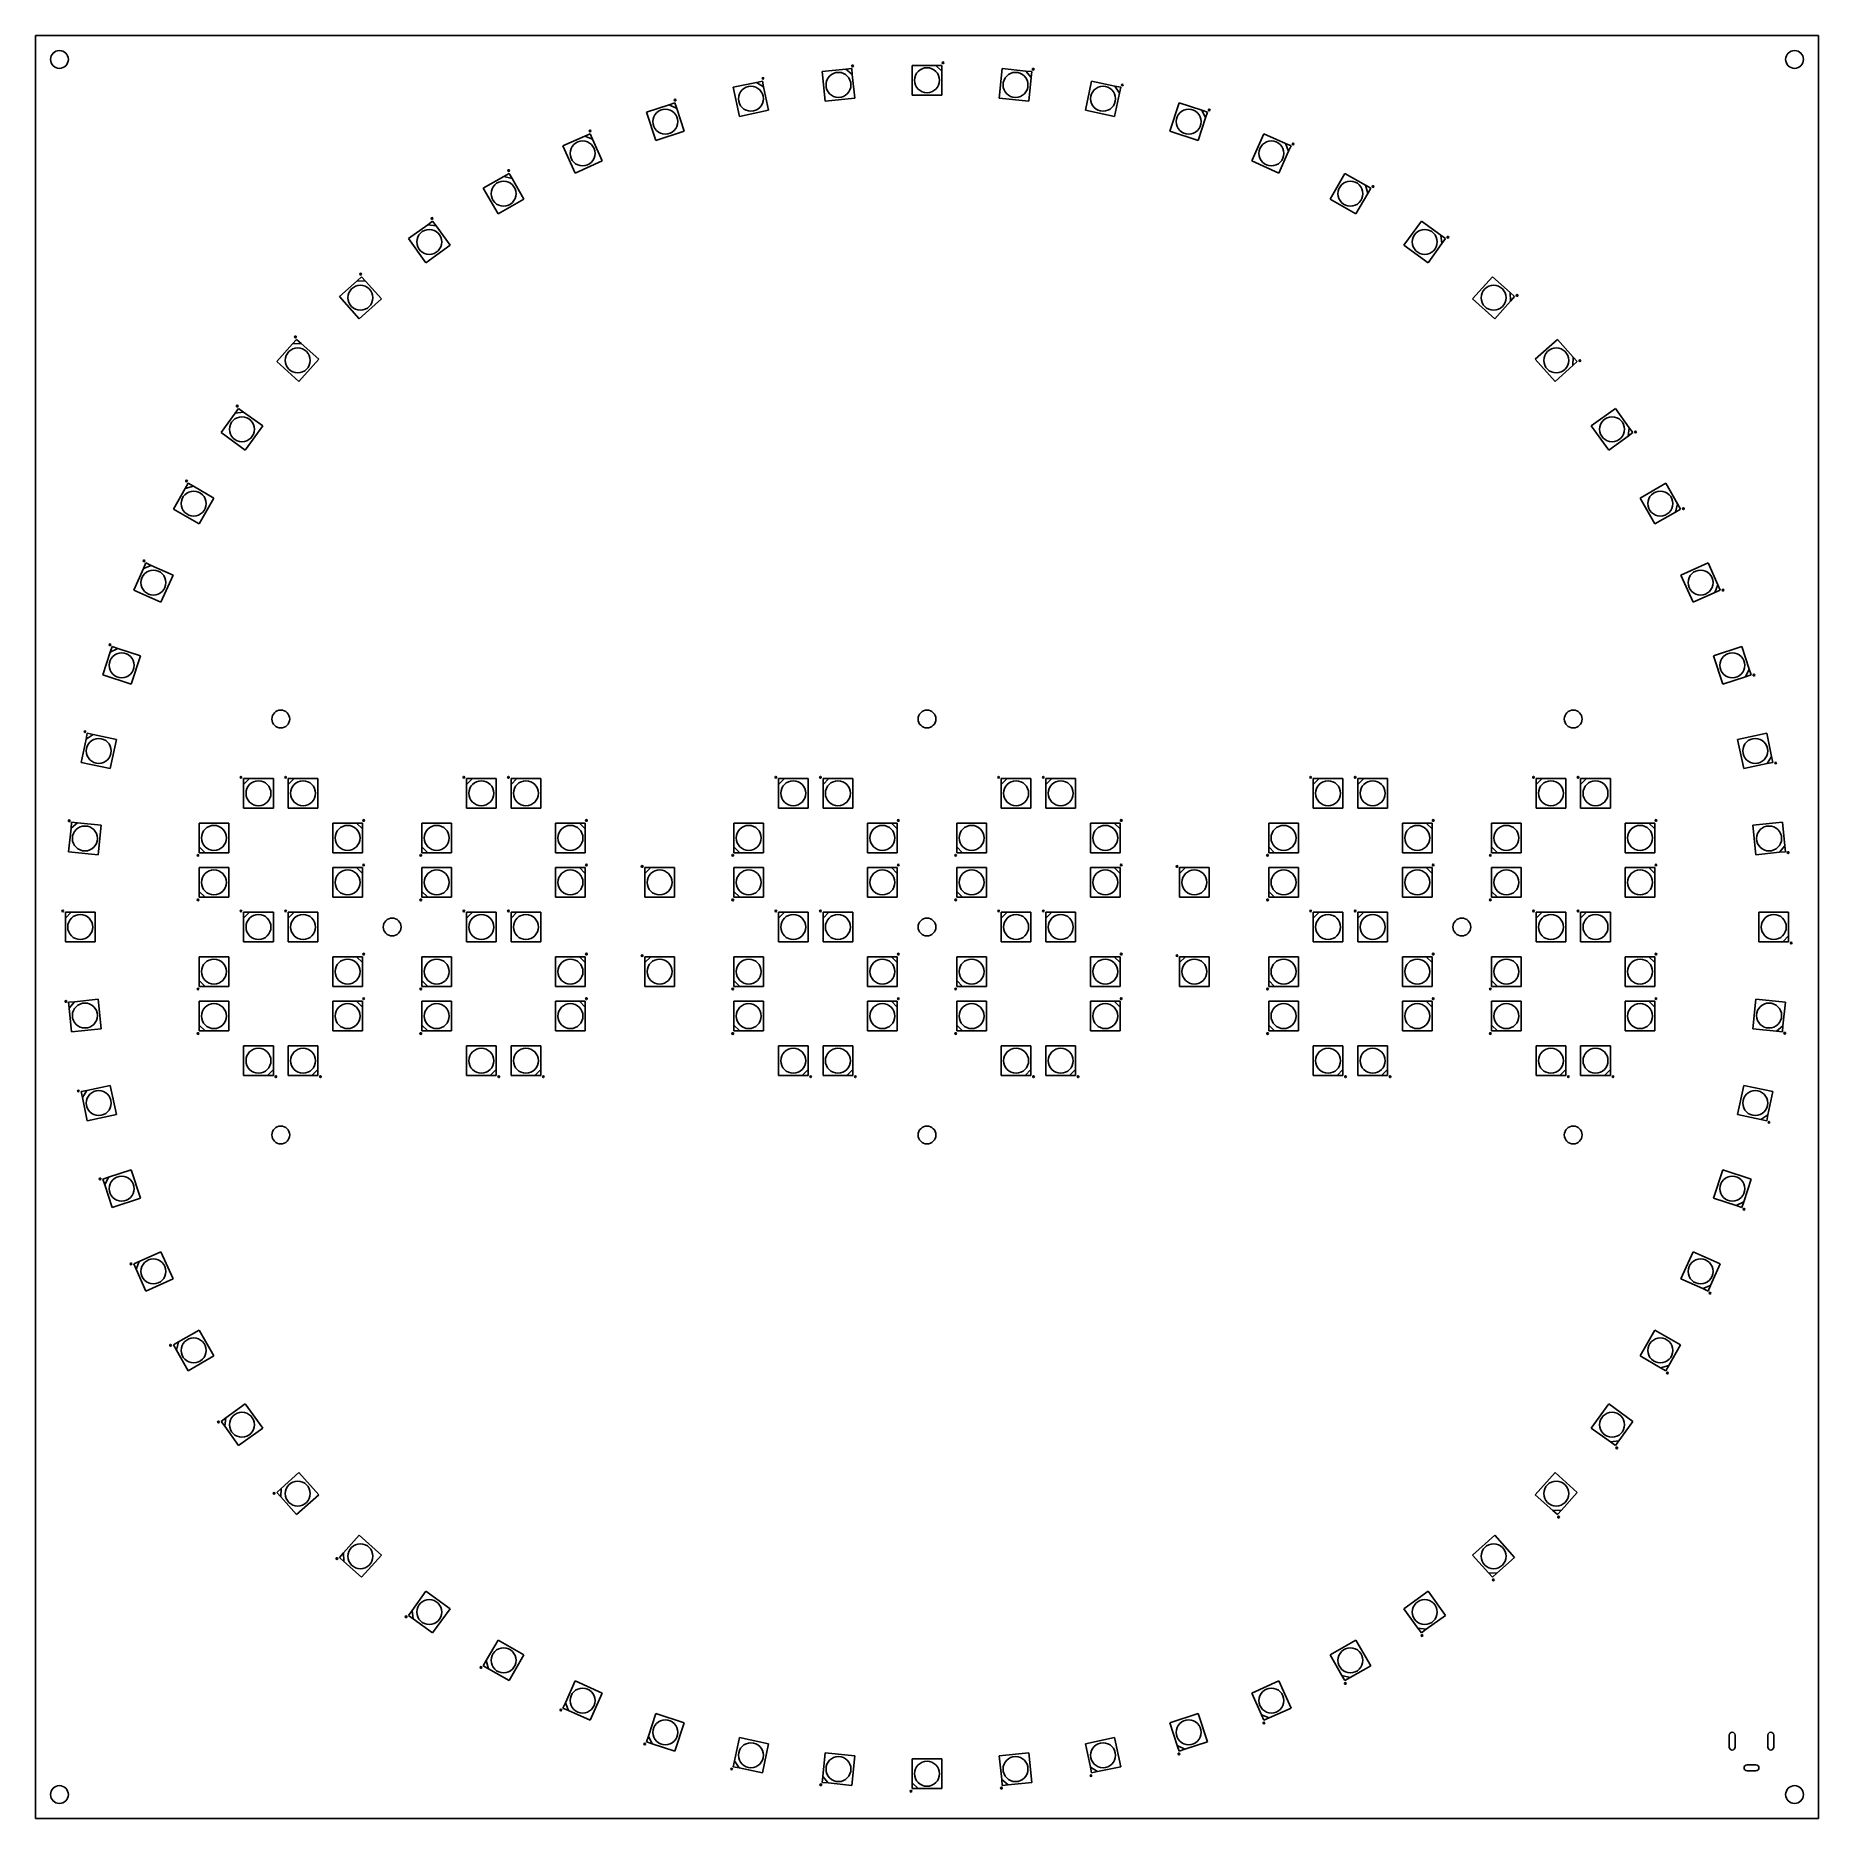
# Model space of a CAD drawing. Extents: x 0 to 300, y 0 to 300.
import ezdxf

# ---------------------------------------------------------------- set-up
doc = ezdxf.new("R2010")
doc.units = 0
doc.layers.add('20', color=7, linetype='CONTINUOUS')
doc.layers.add('21', color=253, linetype='CONTINUOUS')

msp = doc.modelspace()

# ---------------------------------------------------------------- linework, layer by layer
at = {"layer": '20'}
for p, q in [((300, 300), (0, 300)), ((0, 300), (0, 0)), ((300, 0), (300, 300)), ((285, 14), (285, 12)), ((286, 14), (286, 12)), ((291.5, 14), (291.5, 12)), ((292.5, 14), (292.5, 12)), ((288, 9), (289.5, 9)), ((288, 8), (289.5, 8)), ((0, 0), (300, 0))]:
    msp.add_line(p, q, dxfattribs=at)
for centre in [(4, 296), (296, 296), (41.25, 185), (150, 185), (258.75, 185), (60, 150), (150, 150), (240, 150), (41.25, 115), (150, 115), (258.75, 115), (4, 4), (296, 4)]:
    msp.add_circle(centre, 1.5, dxfattribs=at)
for centre, start, end in [((285.5, 14), 0, 180), ((285.5, 12), 180, 0), ((292, 14), 0, 180), ((292, 12), 180, 0), ((288, 8.5), 90, 270), ((289.5, 8.5), 270, 90)]:
    msp.add_arc(centre, 0.5, start, end, dxfattribs=at)
at = {"layer": '21'}
for p, q in [((132.3571, 293.9443), (136.3352, 294.3625)), ((136.3352, 294.3625), (137.3297, 294.467)), ((137.4342, 293.4725), (136.3352, 294.3625)), ((137.3297, 294.467), (137.4342, 293.4725)), ((147.5, 290), (147.5, 295)), ((147.5, 295), (151.5, 295)), ((151.5, 295), (152.5, 295)), ((152.5, 294), (151.5, 295)), ((152.5, 295), (152.5, 294)), ((152.5, 294), (152.5, 290)), ((162.1477, 289.4944), (162.6703, 294.467)), ((162.6703, 294.467), (166.6484, 294.0489)), ((166.6484, 294.0489), (167.6429, 293.9443)), ((167.5384, 292.9498), (166.6484, 294.0489)), ((117.4074, 291.3116), (121.32, 292.1433)), ((118.447, 286.4209), (117.4074, 291.3116)), ((121.32, 292.1433), (122.2982, 292.3512)), ((122.5061, 291.373), (121.32, 292.1433)), ((122.2982, 292.3512), (122.5061, 291.373)), ((122.5061, 291.373), (123.3377, 287.4604)), ((132.8797, 288.9717), (132.3571, 293.9443)), ((137.4342, 293.4725), (137.8523, 289.4944)), ((167.5384, 292.9498), (167.1203, 288.9717)), ((167.6429, 293.9443), (167.5384, 292.9498)), ((176.6623, 287.4604), (177.7018, 292.3512)), ((177.7018, 292.3512), (181.6144, 291.5195)), ((181.6144, 291.5195), (182.5926, 291.3116)), ((182.3847, 290.3335), (181.6144, 291.5195)), ((182.5926, 291.3116), (182.3847, 290.3335)), ((102.8149, 287.1307), (106.6191, 288.3667)), ((106.6191, 288.3667), (107.5702, 288.6757)), ((107.8792, 287.7247), (106.6191, 288.3667)), ((107.5702, 288.6757), (107.8792, 287.7247)), ((137.8523, 289.4944), (132.8797, 288.9717)), ((152.5, 290), (147.5, 290)), ((167.1203, 288.9717), (162.1477, 289.4944)), ((182.3847, 290.3335), (181.553, 286.4209)), ((190.8847, 283.9205), (192.4298, 288.6757)), ((192.4298, 288.6757), (196.234, 287.4397)), ((104.36, 282.3754), (102.8149, 287.1307)), ((107.8792, 287.7247), (109.1153, 283.9205)), ((123.3377, 287.4604), (118.447, 286.4209)), ((181.553, 286.4209), (176.6623, 287.4604)), ((196.8761, 286.1796), (195.64, 282.3754)), ((196.234, 287.4397), (197.1851, 287.1307)), ((196.8761, 286.1796), (196.234, 287.4397)), ((197.1851, 287.1307), (196.8761, 286.1796)), ((88.7393, 281.4472), (92.3935, 283.0742)), ((92.3935, 283.0742), (93.3071, 283.4809)), ((93.7138, 282.5674), (92.3935, 283.0742)), ((93.3071, 283.4809), (93.7138, 282.5674)), ((93.7138, 282.5674), (95.3407, 278.9132)), ((109.1153, 283.9205), (104.36, 282.3754)), ((195.64, 282.3754), (190.8847, 283.9205)), ((204.6593, 278.9132), (206.6929, 283.4809)), ((206.6929, 283.4809), (210.3471, 281.854)), ((90.773, 276.8795), (88.7393, 281.4472)), ((210.8539, 280.5337), (209.227, 276.8795)), ((210.3471, 281.854), (211.2607, 281.4472)), ((210.8539, 280.5337), (210.3471, 281.854)), ((211.2607, 281.4472), (210.8539, 280.5337)), ((75.3349, 274.3237), (78.799, 276.3237)), ((78.799, 276.3237), (79.6651, 276.8237)), ((80.1651, 275.9577), (78.799, 276.3237)), ((79.6651, 276.8237), (80.1651, 275.9577)), ((95.3407, 278.9132), (90.773, 276.8795)), ((209.227, 276.8795), (204.6593, 278.9132)), ((217.8349, 272.4936), (220.3349, 276.8237)), ((220.3349, 276.8237), (223.799, 274.8237)), ((77.8349, 269.9936), (75.3349, 274.3237)), ((80.1651, 275.9577), (82.1651, 272.4936)), ((224.1651, 273.4577), (222.1651, 269.9936)), ((223.799, 274.8237), (224.6651, 274.3237)), ((224.1651, 273.4577), (223.799, 274.8237)), ((224.6651, 274.3237), (224.1651, 273.4577)), ((82.1651, 272.4936), (77.8349, 269.9936)), ((222.1651, 269.9936), (217.8349, 272.4936)), ((62.7486, 265.838), (65.9847, 268.1891)), ((65.9847, 268.1891), (66.7937, 268.7769)), ((67.3815, 267.9679), (65.9847, 268.1891)), ((66.7937, 268.7769), (67.3815, 267.9679)), ((67.3815, 267.9679), (69.7326, 264.7318)), ((230.2674, 264.7318), (233.2063, 268.7769)), ((233.2063, 268.7769), (236.4424, 266.4258)), ((65.6875, 261.7929), (62.7486, 265.838)), ((69.7326, 264.7318), (65.6875, 261.7929)), ((234.3125, 261.7929), (230.2674, 264.7318)), ((236.6636, 265.029), (234.3125, 261.7929)), ((236.4424, 266.4258), (237.2514, 265.838)), ((236.6636, 265.029), (236.4424, 266.4258)), ((237.2514, 265.838), (236.6636, 265.029)), ((51.1182, 256.0832), (54.0908, 258.7597)), ((54.0908, 258.7597), (54.8339, 259.4288)), ((55.5031, 258.6857), (54.0908, 258.7597)), ((54.8339, 259.4288), (55.5031, 258.6857)), ((55.5031, 258.6857), (58.1796, 255.7131)), ((241.8204, 255.7131), (245.1661, 259.4288)), ((245.1661, 259.4288), (248.1387, 256.7523)), ((54.4639, 252.3674), (51.1182, 256.0832)), ((58.1796, 255.7131), (54.4639, 252.3674)), ((245.5361, 252.3674), (241.8204, 255.7131)), ((248.2127, 255.34), (245.5361, 252.3674)), ((248.1387, 256.7523), (248.8818, 256.0832)), ((248.2127, 255.34), (248.1387, 256.7523)), ((248.8818, 256.0832), (248.2127, 255.34)), ((40.5712, 245.1661), (43.2477, 248.1387)), ((43.2477, 248.1387), (43.9168, 248.8818)), ((44.66, 248.2127), (43.2477, 248.1387)), ((43.9168, 248.8818), (44.66, 248.2127)), ((44.66, 248.2127), (47.6326, 245.5361)), ((252.3674, 245.5361), (256.0832, 248.8818)), ((256.0832, 248.8818), (258.7597, 245.9092)), ((44.2869, 241.8204), (40.5712, 245.1661)), ((47.6326, 245.5361), (44.2869, 241.8204)), ((255.7131, 241.8204), (252.3674, 245.5361)), ((258.6857, 244.4969), (255.7131, 241.8204)), ((258.6857, 244.4969), (258.7597, 245.9092)), ((259.4288, 245.1661), (258.6857, 244.4969)), ((258.7597, 245.9092), (259.4288, 245.1661)), ((33.5742, 236.4424), (34.162, 237.2514)), ((34.162, 237.2514), (34.971, 236.6636)), ((261.7929, 234.3125), (265.838, 237.2514)), ((265.838, 237.2514), (268.1891, 234.0153)), ((31.2231, 233.2063), (33.5742, 236.4424)), ((34.971, 236.6636), (33.5742, 236.4424)), ((34.971, 236.6636), (38.2071, 234.3125)), ((38.2071, 234.3125), (35.2682, 230.2674)), ((264.7318, 230.2674), (261.7929, 234.3125)), ((267.9679, 232.6185), (268.1891, 234.0153)), ((268.1891, 234.0153), (268.7769, 233.2063)), ((35.2682, 230.2674), (31.2231, 233.2063)), ((267.9679, 232.6185), (264.7318, 230.2674)), ((268.7769, 233.2063), (267.9679, 232.6185)), ((23.1763, 220.3349), (25.1763, 223.799)), ((25.1763, 223.799), (25.6763, 224.6651)), ((26.5423, 224.1651), (25.1763, 223.799)), ((25.6763, 224.6651), (26.5423, 224.1651)), ((26.5423, 224.1651), (30.0064, 222.1651)), ((30.0064, 222.1651), (27.5064, 217.8349)), ((269.9936, 222.1651), (274.3237, 224.6651)), ((272.4936, 217.8349), (269.9936, 222.1651)), ((274.3237, 224.6651), (276.3237, 221.201)), ((27.5064, 217.8349), (23.1763, 220.3349)), ((275.9577, 219.8349), (272.4936, 217.8349)), ((275.9577, 219.8349), (276.3237, 221.201)), ((276.8237, 220.3349), (275.9577, 219.8349)), ((276.3237, 221.201), (276.8237, 220.3349)), ((16.5191, 206.6929), (18.146, 210.3471)), ((18.146, 210.3471), (18.5527, 211.2607)), ((19.4663, 210.8539), (18.146, 210.3471)), ((18.5527, 211.2607), (19.4663, 210.8539)), ((19.4663, 210.8539), (23.1205, 209.227)), ((276.8795, 209.227), (281.4472, 211.2607)), ((281.4472, 211.2607), (283.0742, 207.6065)), ((23.1205, 209.227), (21.0868, 204.6593)), ((278.9132, 204.6593), (276.8795, 209.227)), ((282.5674, 206.2862), (283.0742, 207.6065)), ((283.0742, 207.6065), (283.4809, 206.6929)), ((21.0868, 204.6593), (16.5191, 206.6929)), ((282.5674, 206.2862), (278.9132, 204.6593)), ((283.4809, 206.6929), (282.5674, 206.2862)), ((11.3243, 192.4298), (12.5603, 196.234)), ((12.5603, 196.234), (12.8693, 197.1851)), ((13.8204, 196.8761), (12.5603, 196.234)), ((12.8693, 197.1851), (13.8204, 196.8761)), ((13.8204, 196.8761), (17.6246, 195.64)), ((17.6246, 195.64), (16.0795, 190.8847)), ((282.3754, 195.64), (287.1307, 197.1851)), ((283.9205, 190.8847), (282.3754, 195.64)), ((287.1307, 197.1851), (288.3667, 193.3809)), ((16.0795, 190.8847), (11.3243, 192.4298)), ((287.7247, 192.1208), (283.9205, 190.8847)), ((287.7247, 192.1208), (288.3667, 193.3809)), ((288.6757, 192.4298), (287.7247, 192.1208)), ((288.3667, 193.3809), (288.6757, 192.4298)), ((7.6488, 177.7018), (8.4805, 181.6144)), ((8.4805, 181.6144), (8.6884, 182.5926)), ((9.6665, 182.3847), (8.4805, 181.6144)), ((8.6884, 182.5926), (9.6665, 182.3847)), ((9.6665, 182.3847), (13.5791, 181.553)), ((13.5791, 181.553), (12.5396, 176.6623)), ((286.4209, 181.553), (291.3116, 182.5926)), ((287.4604, 176.6623), (286.4209, 181.553)), ((291.3116, 182.5926), (292.1433, 178.68)), ((12.5396, 176.6623), (7.6488, 177.7018)), ((291.373, 177.4939), (287.4604, 176.6623)), ((291.373, 177.4939), (292.1433, 178.68)), ((292.3512, 177.7018), (291.373, 177.4939)), ((292.1433, 178.68), (292.3512, 177.7018)), ((35, 174), (35, 175)), ((35, 175), (36, 175)), ((36, 175), (35, 174)), ((35, 170), (35, 174)), ((36, 175), (40, 175)), ((40, 175), (40, 170)), ((42.5, 174), (42.5, 175)), ((42.5, 175), (43.5, 175)), ((43.5, 175), (42.5, 174)), ((42.5, 170), (42.5, 174)), ((43.5, 175), (47.5, 175)), ((47.5, 175), (47.5, 170)), ((72.5, 174), (72.5, 175)), ((72.5, 175), (73.5, 175)), ((73.5, 175), (72.5, 174)), ((72.5, 170), (72.5, 174)), ((73.5, 175), (77.5, 175)), ((77.5, 175), (77.5, 170)), ((80, 174), (80, 175)), ((80, 175), (81, 175)), ((81, 175), (80, 174)), ((80, 170), (80, 174)), ((81, 175), (85, 175)), ((85, 175), (85, 170)), ((125, 174), (125, 175)), ((125, 175), (126, 175)), ((126, 175), (125, 174)), ((125, 170), (125, 174)), ((126, 175), (130, 175)), ((130, 175), (130, 170)), ((132.5, 174), (132.5, 175)), ((132.5, 175), (133.5, 175)), ((133.5, 175), (132.5, 174)), ((132.5, 170), (132.5, 174)), ((133.5, 175), (137.5, 175)), ((137.5, 175), (137.5, 170)), ((162.5, 174), (162.5, 175)), ((162.5, 175), (163.5, 175)), ((163.5, 175), (162.5, 174)), ((162.5, 170), (162.5, 174)), ((163.5, 175), (167.5, 175)), ((167.5, 175), (167.5, 170)), ((170, 174), (170, 175)), ((170, 175), (171, 175)), ((171, 175), (170, 174)), ((170, 170), (170, 174)), ((171, 175), (175, 175)), ((175, 175), (175, 170)), ((215, 174), (215, 175)), ((215, 175), (216, 175)), ((216, 175), (215, 174)), ((215, 170), (215, 174)), ((216, 175), (220, 175)), ((220, 175), (220, 170)), ((222.5, 174), (222.5, 175)), ((222.5, 175), (223.5, 175)), ((223.5, 175), (222.5, 174)), ((222.5, 170), (222.5, 174)), ((223.5, 175), (227.5, 175)), ((227.5, 175), (227.5, 170)), ((252.5, 174), (252.5, 175)), ((252.5, 175), (253.5, 175)), ((253.5, 175), (252.5, 174)), ((252.5, 170), (252.5, 174)), ((253.5, 175), (257.5, 175)), ((257.5, 175), (257.5, 170)), ((260, 174), (260, 175)), ((260, 175), (261, 175)), ((261, 175), (260, 174)), ((260, 170), (260, 174)), ((261, 175), (265, 175)), ((265, 175), (265, 170)), ((40, 170), (35, 170)), ((47.5, 170), (42.5, 170)), ((77.5, 170), (72.5, 170)), ((85, 170), (80, 170)), ((130, 170), (125, 170)), ((137.5, 170), (132.5, 170)), ((167.5, 170), (162.5, 170)), ((175, 170), (170, 170)), ((220, 170), (215, 170)), ((227.5, 170), (222.5, 170)), ((257.5, 170), (252.5, 170)), ((265, 170), (260, 170)), ((5.533, 162.6703), (5.9511, 166.6484)), ((5.9511, 166.6484), (6.0556, 167.6429)), ((7.0502, 167.5384), (5.9511, 166.6484)), ((6.0556, 167.6429), (7.0502, 167.5384)), ((7.0502, 167.5384), (11.0283, 167.1203)), ((11.0283, 167.1203), (10.5056, 162.1477)), ((27.5, 163.5), (27.5, 167.5)), ((27.5, 167.5), (32.5, 167.5)), ((32.5, 167.5), (32.5, 162.5)), ((50, 162.5), (50, 167.5)), ((50, 167.5), (54, 167.5)), ((54, 167.5), (55, 167.5)), ((55, 166.5), (54, 167.5)), ((55, 167.5), (55, 166.5)), ((55, 166.5), (55, 162.5)), ((65, 163.5), (65, 167.5)), ((65, 167.5), (70, 167.5)), ((70, 167.5), (70, 162.5)), ((87.5, 162.5), (87.5, 167.5)), ((87.5, 167.5), (91.5, 167.5)), ((91.5, 167.5), (92.5, 167.5)), ((92.5, 166.5), (91.5, 167.5)), ((92.5, 167.5), (92.5, 166.5)), ((92.5, 166.5), (92.5, 162.5)), ((117.5, 163.5), (117.5, 167.5)), ((117.5, 167.5), (122.5, 167.5)), ((122.5, 167.5), (122.5, 162.5)), ((140, 162.5), (140, 167.5)), ((140, 167.5), (144, 167.5)), ((144, 167.5), (145, 167.5)), ((145, 166.5), (144, 167.5)), ((145, 167.5), (145, 166.5)), ((145, 166.5), (145, 162.5)), ((155, 163.5), (155, 167.5)), ((155, 167.5), (160, 167.5)), ((160, 167.5), (160, 162.5)), ((177.5, 162.5), (177.5, 167.5)), ((177.5, 167.5), (181.5, 167.5)), ((181.5, 167.5), (182.5, 167.5)), ((182.5, 166.5), (181.5, 167.5)), ((182.5, 167.5), (182.5, 166.5)), ((182.5, 166.5), (182.5, 162.5)), ((207.5, 163.5), (207.5, 167.5)), ((207.5, 167.5), (212.5, 167.5)), ((212.5, 167.5), (212.5, 162.5)), ((230, 162.5), (230, 167.5)), ((230, 167.5), (234, 167.5)), ((234, 167.5), (235, 167.5)), ((235, 166.5), (234, 167.5)), ((235, 167.5), (235, 166.5)), ((235, 166.5), (235, 162.5)), ((245, 163.5), (245, 167.5)), ((245, 167.5), (250, 167.5)), ((250, 167.5), (250, 162.5)), ((267.5, 162.5), (267.5, 167.5)), ((267.5, 167.5), (271.5, 167.5)), ((271.5, 167.5), (272.5, 167.5)), ((272.5, 166.5), (271.5, 167.5)), ((272.5, 167.5), (272.5, 166.5)), ((272.5, 166.5), (272.5, 162.5)), ((288.9717, 167.1203), (293.9443, 167.6429)), ((289.4944, 162.1477), (288.9717, 167.1203)), ((293.9443, 167.6429), (294.3625, 163.6648)), ((10.5056, 162.1477), (5.533, 162.6703)), ((27.5, 162.5), (27.5, 163.5)), ((27.5, 163.5), (28.5, 162.5)), ((28.5, 162.5), (27.5, 162.5)), ((32.5, 162.5), (28.5, 162.5)), ((55, 162.5), (50, 162.5)), ((65, 162.5), (65, 163.5)), ((65, 163.5), (66, 162.5)), ((66, 162.5), (65, 162.5)), ((70, 162.5), (66, 162.5)), ((92.5, 162.5), (87.5, 162.5)), ((117.5, 162.5), (117.5, 163.5)), ((117.5, 163.5), (118.5, 162.5)), ((118.5, 162.5), (117.5, 162.5)), ((122.5, 162.5), (118.5, 162.5)), ((145, 162.5), (140, 162.5)), ((155, 162.5), (155, 163.5)), ((155, 163.5), (156, 162.5)), ((156, 162.5), (155, 162.5)), ((160, 162.5), (156, 162.5)), ((182.5, 162.5), (177.5, 162.5)), ((207.5, 162.5), (207.5, 163.5)), ((207.5, 163.5), (208.5, 162.5)), ((208.5, 162.5), (207.5, 162.5)), ((212.5, 162.5), (208.5, 162.5)), ((235, 162.5), (230, 162.5)), ((245, 162.5), (245, 163.5)), ((245, 163.5), (246, 162.5)), ((246, 162.5), (245, 162.5)), ((250, 162.5), (246, 162.5)), ((272.5, 162.5), (267.5, 162.5)), ((293.4725, 162.5658), (289.4944, 162.1477)), ((293.4725, 162.5658), (294.3625, 163.6648)), ((294.467, 162.6703), (293.4725, 162.5658)), ((294.3625, 163.6648), (294.467, 162.6703)), ((27.5, 156), (27.5, 160)), ((27.5, 160), (32.5, 160)), ((32.5, 160), (32.5, 155)), ((50, 155), (50, 160)), ((50, 160), (54, 160)), ((54, 160), (55, 160)), ((55, 159), (54, 160)), ((55, 160), (55, 159)), ((55, 159), (55, 155)), ((65, 156), (65, 160)), ((65, 160), (70, 160)), ((70, 160), (70, 155)), ((87.5, 155), (87.5, 160)), ((87.5, 160), (91.5, 160)), ((91.5, 160), (92.5, 160)), ((92.5, 159), (91.5, 160)), ((92.5, 160), (92.5, 159)), ((92.5, 159), (92.5, 155)), ((102.5, 159), (102.5, 160)), ((102.5, 160), (103.5, 160)), ((103.5, 160), (102.5, 159)), ((102.5, 155), (102.5, 159)), ((103.5, 160), (107.5, 160)), ((107.5, 160), (107.5, 155)), ((117.5, 156), (117.5, 160)), ((117.5, 160), (122.5, 160)), ((122.5, 160), (122.5, 155)), ((140, 155), (140, 160)), ((140, 160), (144, 160)), ((144, 160), (145, 160)), ((145, 159), (144, 160)), ((145, 160), (145, 159)), ((145, 159), (145, 155)), ((155, 156), (155, 160)), ((155, 160), (160, 160)), ((160, 160), (160, 155)), ((177.5, 155), (177.5, 160)), ((177.5, 160), (181.5, 160)), ((181.5, 160), (182.5, 160)), ((182.5, 159), (181.5, 160)), ((182.5, 160), (182.5, 159)), ((182.5, 159), (182.5, 155)), ((192.5, 159), (192.5, 160)), ((192.5, 160), (193.5, 160)), ((193.5, 160), (192.5, 159)), ((192.5, 155), (192.5, 159)), ((193.5, 160), (197.5, 160)), ((197.5, 160), (197.5, 155)), ((207.5, 156), (207.5, 160)), ((207.5, 160), (212.5, 160)), ((212.5, 160), (212.5, 155)), ((230, 155), (230, 160)), ((230, 160), (234, 160)), ((234, 160), (235, 160)), ((235, 159), (234, 160)), ((235, 160), (235, 159)), ((235, 159), (235, 155)), ((245, 156), (245, 160)), ((245, 160), (250, 160)), ((250, 160), (250, 155)), ((267.5, 155), (267.5, 160)), ((267.5, 160), (271.5, 160)), ((271.5, 160), (272.5, 160)), ((272.5, 159), (271.5, 160)), ((272.5, 160), (272.5, 159)), ((272.5, 159), (272.5, 155)), ((27.5, 155), (27.5, 156)), ((27.5, 156), (28.5, 155)), ((65, 155), (65, 156)), ((65, 156), (66, 155)), ((117.5, 155), (117.5, 156)), ((117.5, 156), (118.5, 155)), ((155, 155), (155, 156)), ((155, 156), (156, 155)), ((207.5, 155), (207.5, 156)), ((207.5, 156), (208.5, 155)), ((245, 155), (245, 156)), ((245, 156), (246, 155)), ((28.5, 155), (27.5, 155)), ((32.5, 155), (28.5, 155)), ((55, 155), (50, 155)), ((66, 155), (65, 155)), ((70, 155), (66, 155)), ((92.5, 155), (87.5, 155)), ((107.5, 155), (102.5, 155)), ((118.5, 155), (117.5, 155)), ((122.5, 155), (118.5, 155)), ((145, 155), (140, 155)), ((156, 155), (155, 155)), ((160, 155), (156, 155)), ((182.5, 155), (177.5, 155)), ((197.5, 155), (192.5, 155)), ((208.5, 155), (207.5, 155)), ((212.5, 155), (208.5, 155)), ((235, 155), (230, 155)), ((246, 155), (245, 155)), ((250, 155), (246, 155)), ((272.5, 155), (267.5, 155)), ((5, 151.5), (5, 152.5)), ((5, 152.5), (6, 152.5)), ((6, 152.5), (5, 151.5)), ((5, 147.5), (5, 151.5)), ((6, 152.5), (10, 152.5)), ((10, 152.5), (10, 147.5)), ((35, 151.5), (35, 152.5)), ((35, 152.5), (36, 152.5)), ((36, 152.5), (35, 151.5)), ((35, 147.5), (35, 151.5)), ((36, 152.5), (40, 152.5)), ((40, 152.5), (40, 147.5)), ((42.5, 151.5), (42.5, 152.5)), ((42.5, 152.5), (43.5, 152.5)), ((43.5, 152.5), (42.5, 151.5)), ((42.5, 147.5), (42.5, 151.5)), ((43.5, 152.5), (47.5, 152.5)), ((47.5, 152.5), (47.5, 147.5)), ((72.5, 151.5), (72.5, 152.5)), ((72.5, 152.5), (73.5, 152.5)), ((73.5, 152.5), (72.5, 151.5)), ((72.5, 147.5), (72.5, 151.5)), ((73.5, 152.5), (77.5, 152.5)), ((77.5, 152.5), (77.5, 147.5)), ((80, 151.5), (80, 152.5)), ((80, 152.5), (81, 152.5)), ((81, 152.5), (80, 151.5)), ((80, 147.5), (80, 151.5)), ((81, 152.5), (85, 152.5)), ((85, 152.5), (85, 147.5)), ((125, 151.5), (125, 152.5)), ((125, 152.5), (126, 152.5)), ((126, 152.5), (125, 151.5)), ((125, 147.5), (125, 151.5)), ((126, 152.5), (130, 152.5)), ((130, 152.5), (130, 147.5)), ((132.5, 151.5), (132.5, 152.5)), ((132.5, 152.5), (133.5, 152.5)), ((133.5, 152.5), (132.5, 151.5)), ((132.5, 147.5), (132.5, 151.5)), ((133.5, 152.5), (137.5, 152.5)), ((137.5, 152.5), (137.5, 147.5)), ((162.5, 151.5), (162.5, 152.5)), ((162.5, 152.5), (163.5, 152.5)), ((163.5, 152.5), (162.5, 151.5)), ((162.5, 147.5), (162.5, 151.5)), ((163.5, 152.5), (167.5, 152.5)), ((167.5, 152.5), (167.5, 147.5)), ((170, 151.5), (170, 152.5)), ((170, 152.5), (171, 152.5)), ((171, 152.5), (170, 151.5)), ((170, 147.5), (170, 151.5)), ((171, 152.5), (175, 152.5)), ((175, 152.5), (175, 147.5)), ((215, 151.5), (215, 152.5)), ((215, 152.5), (216, 152.5)), ((216, 152.5), (215, 151.5)), ((215, 147.5), (215, 151.5)), ((216, 152.5), (220, 152.5)), ((220, 152.5), (220, 147.5)), ((222.5, 151.5), (222.5, 152.5)), ((222.5, 152.5), (223.5, 152.5)), ((223.5, 152.5), (222.5, 151.5)), ((222.5, 147.5), (222.5, 151.5)), ((223.5, 152.5), (227.5, 152.5)), ((227.5, 152.5), (227.5, 147.5)), ((252.5, 151.5), (252.5, 152.5)), ((252.5, 152.5), (253.5, 152.5)), ((253.5, 152.5), (252.5, 151.5)), ((252.5, 147.5), (252.5, 151.5)), ((253.5, 152.5), (257.5, 152.5)), ((257.5, 152.5), (257.5, 147.5)), ((260, 151.5), (260, 152.5)), ((260, 152.5), (261, 152.5)), ((261, 152.5), (260, 151.5)), ((260, 147.5), (260, 151.5)), ((261, 152.5), (265, 152.5)), ((265, 152.5), (265, 147.5)), ((290, 152.5), (295, 152.5)), ((290, 147.5), (290, 152.5)), ((295, 152.5), (295, 148.5)), ((10, 147.5), (5, 147.5)), ((40, 147.5), (35, 147.5)), ((47.5, 147.5), (42.5, 147.5)), ((77.5, 147.5), (72.5, 147.5)), ((85, 147.5), (80, 147.5)), ((130, 147.5), (125, 147.5)), ((137.5, 147.5), (132.5, 147.5)), ((167.5, 147.5), (162.5, 147.5)), ((175, 147.5), (170, 147.5)), ((220, 147.5), (215, 147.5)), ((227.5, 147.5), (222.5, 147.5)), ((257.5, 147.5), (252.5, 147.5)), ((265, 147.5), (260, 147.5)), ((294, 147.5), (290, 147.5)), ((294, 147.5), (295, 148.5)), ((295, 147.5), (294, 147.5)), ((295, 148.5), (295, 147.5)), ((27.5, 141), (27.5, 145)), ((27.5, 145), (32.5, 145)), ((32.5, 145), (32.5, 140)), ((50, 140), (50, 145)), ((50, 145), (54, 145)), ((54, 145), (55, 145)), ((55, 144), (54, 145)), ((55, 145), (55, 144)), ((55, 144), (55, 140)), ((65, 141), (65, 145)), ((65, 145), (70, 145)), ((70, 145), (70, 140)), ((87.5, 140), (87.5, 145)), ((87.5, 145), (91.5, 145)), ((91.5, 145), (92.5, 145)), ((92.5, 144), (91.5, 145)), ((92.5, 145), (92.5, 144)), ((92.5, 144), (92.5, 140)), ((102.5, 144), (102.5, 145)), ((102.5, 145), (103.5, 145)), ((103.5, 145), (102.5, 144)), ((102.5, 140), (102.5, 144)), ((103.5, 145), (107.5, 145)), ((107.5, 145), (107.5, 140)), ((117.5, 141), (117.5, 145)), ((117.5, 145), (122.5, 145)), ((122.5, 145), (122.5, 140)), ((140, 140), (140, 145)), ((140, 145), (144, 145)), ((144, 145), (145, 145)), ((145, 144), (144, 145)), ((145, 145), (145, 144)), ((145, 144), (145, 140)), ((155, 141), (155, 145)), ((155, 145), (160, 145)), ((160, 145), (160, 140)), ((177.5, 140), (177.5, 145)), ((177.5, 145), (181.5, 145)), ((181.5, 145), (182.5, 145)), ((182.5, 144), (181.5, 145)), ((182.5, 145), (182.5, 144)), ((182.5, 144), (182.5, 140)), ((192.5, 144), (192.5, 145)), ((192.5, 145), (193.5, 145)), ((193.5, 145), (192.5, 144)), ((192.5, 140), (192.5, 144)), ((193.5, 145), (197.5, 145)), ((197.5, 145), (197.5, 140)), ((207.5, 141), (207.5, 145)), ((207.5, 145), (212.5, 145)), ((212.5, 145), (212.5, 140)), ((230, 140), (230, 145)), ((230, 145), (234, 145)), ((234, 145), (235, 145)), ((235, 144), (234, 145)), ((235, 145), (235, 144)), ((235, 144), (235, 140)), ((245, 141), (245, 145)), ((245, 145), (250, 145)), ((250, 145), (250, 140)), ((267.5, 140), (267.5, 145)), ((267.5, 145), (271.5, 145)), ((271.5, 145), (272.5, 145)), ((272.5, 144), (271.5, 145)), ((272.5, 145), (272.5, 144)), ((272.5, 144), (272.5, 140)), ((27.5, 140), (27.5, 141)), ((27.5, 141), (28.5, 140)), ((65, 140), (65, 141)), ((65, 141), (66, 140)), ((117.5, 140), (117.5, 141)), ((117.5, 141), (118.5, 140)), ((155, 140), (155, 141)), ((155, 141), (156, 140)), ((207.5, 140), (207.5, 141)), ((207.5, 141), (208.5, 140)), ((245, 140), (245, 141)), ((245, 141), (246, 140)), ((28.5, 140), (27.5, 140)), ((32.5, 140), (28.5, 140)), ((55, 140), (50, 140)), ((66, 140), (65, 140)), ((70, 140), (66, 140)), ((92.5, 140), (87.5, 140)), ((107.5, 140), (102.5, 140)), ((118.5, 140), (117.5, 140)), ((122.5, 140), (118.5, 140)), ((145, 140), (140, 140)), ((156, 140), (155, 140)), ((160, 140), (156, 140)), ((182.5, 140), (177.5, 140)), ((197.5, 140), (192.5, 140)), ((208.5, 140), (207.5, 140)), ((212.5, 140), (208.5, 140)), ((235, 140), (230, 140)), ((246, 140), (245, 140)), ((250, 140), (246, 140)), ((272.5, 140), (267.5, 140)), ((5.533, 137.3297), (6.5275, 137.4342)), ((5.6375, 136.3352), (5.533, 137.3297)), ((6.5275, 137.4342), (5.6375, 136.3352)), ((6.0556, 132.3571), (5.6375, 136.3352)), ((6.5275, 137.4342), (10.5056, 137.8523)), ((10.5056, 137.8523), (11.0283, 132.8797)), ((27.5, 133.5), (27.5, 137.5)), ((27.5, 137.5), (32.5, 137.5)), ((32.5, 137.5), (32.5, 132.5)), ((50, 132.5), (50, 137.5)), ((50, 137.5), (54, 137.5)), ((54, 137.5), (55, 137.5)), ((55, 136.5), (54, 137.5)), ((55, 137.5), (55, 136.5)), ((55, 136.5), (55, 132.5)), ((65, 133.5), (65, 137.5)), ((65, 137.5), (70, 137.5)), ((70, 137.5), (70, 132.5)), ((87.5, 132.5), (87.5, 137.5)), ((87.5, 137.5), (91.5, 137.5)), ((91.5, 137.5), (92.5, 137.5)), ((92.5, 136.5), (91.5, 137.5)), ((92.5, 137.5), (92.5, 136.5)), ((92.5, 136.5), (92.5, 132.5)), ((117.5, 133.5), (117.5, 137.5)), ((117.5, 137.5), (122.5, 137.5)), ((122.5, 137.5), (122.5, 132.5)), ((140, 132.5), (140, 137.5)), ((140, 137.5), (144, 137.5)), ((144, 137.5), (145, 137.5)), ((145, 136.5), (144, 137.5)), ((145, 137.5), (145, 136.5)), ((145, 136.5), (145, 132.5)), ((155, 133.5), (155, 137.5)), ((155, 137.5), (160, 137.5)), ((160, 137.5), (160, 132.5)), ((177.5, 132.5), (177.5, 137.5)), ((177.5, 137.5), (181.5, 137.5)), ((181.5, 137.5), (182.5, 137.5)), ((182.5, 136.5), (181.5, 137.5)), ((182.5, 137.5), (182.5, 136.5)), ((182.5, 136.5), (182.5, 132.5)), ((207.5, 133.5), (207.5, 137.5)), ((207.5, 137.5), (212.5, 137.5)), ((212.5, 137.5), (212.5, 132.5)), ((230, 132.5), (230, 137.5)), ((230, 137.5), (234, 137.5)), ((234, 137.5), (235, 137.5)), ((235, 136.5), (234, 137.5)), ((235, 137.5), (235, 136.5)), ((235, 136.5), (235, 132.5)), ((245, 133.5), (245, 137.5)), ((245, 137.5), (250, 137.5)), ((250, 137.5), (250, 132.5)), ((267.5, 132.5), (267.5, 137.5)), ((267.5, 137.5), (271.5, 137.5)), ((271.5, 137.5), (272.5, 137.5)), ((272.5, 136.5), (271.5, 137.5)), ((272.5, 137.5), (272.5, 136.5)), ((272.5, 136.5), (272.5, 132.5)), ((288.9717, 132.8797), (289.4944, 137.8523)), ((289.4944, 137.8523), (294.467, 137.3297)), ((294.467, 137.3297), (294.0489, 133.3516)), ((11.0283, 132.8797), (6.0556, 132.3571)), ((27.5, 132.5), (27.5, 133.5)), ((27.5, 133.5), (28.5, 132.5)), ((28.5, 132.5), (27.5, 132.5)), ((32.5, 132.5), (28.5, 132.5)), ((55, 132.5), (50, 132.5)), ((65, 132.5), (65, 133.5)), ((65, 133.5), (66, 132.5)), ((66, 132.5), (65, 132.5)), ((70, 132.5), (66, 132.5)), ((92.5, 132.5), (87.5, 132.5)), ((117.5, 132.5), (117.5, 133.5)), ((117.5, 133.5), (118.5, 132.5)), ((118.5, 132.5), (117.5, 132.5)), ((122.5, 132.5), (118.5, 132.5)), ((145, 132.5), (140, 132.5)), ((155, 132.5), (155, 133.5)), ((155, 133.5), (156, 132.5)), ((156, 132.5), (155, 132.5)), ((160, 132.5), (156, 132.5)), ((182.5, 132.5), (177.5, 132.5)), ((207.5, 132.5), (207.5, 133.5)), ((207.5, 133.5), (208.5, 132.5)), ((208.5, 132.5), (207.5, 132.5)), ((212.5, 132.5), (208.5, 132.5)), ((235, 132.5), (230, 132.5)), ((245, 132.5), (245, 133.5)), ((245, 133.5), (246, 132.5)), ((246, 132.5), (245, 132.5)), ((250, 132.5), (246, 132.5)), ((272.5, 132.5), (267.5, 132.5)), ((292.9498, 132.4616), (288.9717, 132.8797)), ((292.9498, 132.4616), (294.0489, 133.3516)), ((293.9443, 132.3571), (292.9498, 132.4616)), ((294.0489, 133.3516), (293.9443, 132.3571)), ((35, 130), (40, 130)), ((35, 125), (35, 130)), ((40, 130), (40, 126)), ((42.5, 130), (47.5, 130)), ((42.5, 125), (42.5, 130)), ((47.5, 130), (47.5, 126)), ((72.5, 130), (77.5, 130)), ((72.5, 125), (72.5, 130)), ((77.5, 130), (77.5, 126)), ((80, 130), (85, 130)), ((80, 125), (80, 130)), ((85, 130), (85, 126)), ((125, 130), (130, 130)), ((125, 125), (125, 130)), ((130, 130), (130, 126)), ((132.5, 130), (137.5, 130)), ((132.5, 125), (132.5, 130)), ((137.5, 130), (137.5, 126)), ((162.5, 130), (167.5, 130)), ((162.5, 125), (162.5, 130)), ((167.5, 130), (167.5, 126)), ((170, 130), (175, 130)), ((170, 125), (170, 130)), ((175, 130), (175, 126)), ((215, 130), (220, 130)), ((215, 125), (215, 130)), ((220, 130), (220, 126)), ((222.5, 130), (227.5, 130)), ((222.5, 125), (222.5, 130)), ((227.5, 130), (227.5, 126)), ((252.5, 130), (257.5, 130)), ((252.5, 125), (252.5, 130)), ((257.5, 130), (257.5, 126)), ((260, 130), (265, 130)), ((260, 125), (260, 130)), ((265, 130), (265, 126)), ((39, 125), (40, 126)), ((40, 126), (40, 125)), ((46.5, 125), (47.5, 126)), ((47.5, 126), (47.5, 125)), ((76.5, 125), (77.5, 126)), ((77.5, 126), (77.5, 125)), ((84, 125), (85, 126)), ((85, 126), (85, 125)), ((129, 125), (130, 126)), ((130, 126), (130, 125)), ((136.5, 125), (137.5, 126)), ((137.5, 126), (137.5, 125)), ((166.5, 125), (167.5, 126)), ((167.5, 126), (167.5, 125)), ((174, 125), (175, 126)), ((175, 126), (175, 125)), ((219, 125), (220, 126)), ((220, 126), (220, 125)), ((226.5, 125), (227.5, 126)), ((227.5, 126), (227.5, 125)), ((256.5, 125), (257.5, 126)), ((257.5, 126), (257.5, 125)), ((264, 125), (265, 126)), ((265, 126), (265, 125)), ((8.627, 122.5061), (12.5396, 123.3377)), ((12.5396, 123.3377), (13.5791, 118.447)), ((39, 125), (35, 125)), ((40, 125), (39, 125)), ((46.5, 125), (42.5, 125)), ((47.5, 125), (46.5, 125)), ((76.5, 125), (72.5, 125)), ((77.5, 125), (76.5, 125)), ((84, 125), (80, 125)), ((85, 125), (84, 125)), ((129, 125), (125, 125)), ((130, 125), (129, 125)), ((136.5, 125), (132.5, 125)), ((137.5, 125), (136.5, 125)), ((166.5, 125), (162.5, 125)), ((167.5, 125), (166.5, 125)), ((174, 125), (170, 125)), ((175, 125), (174, 125)), ((219, 125), (215, 125)), ((220, 125), (219, 125)), ((226.5, 125), (222.5, 125)), ((227.5, 125), (226.5, 125)), ((256.5, 125), (252.5, 125)), ((257.5, 125), (256.5, 125)), ((264, 125), (260, 125)), ((265, 125), (264, 125)), ((286.4209, 118.447), (287.4604, 123.3377)), ((287.4604, 123.3377), (292.3512, 122.2982)), ((7.6488, 122.2982), (8.627, 122.5061)), ((7.8567, 121.32), (7.6488, 122.2982)), ((8.627, 122.5061), (7.8567, 121.32)), ((8.6884, 117.4074), (7.8567, 121.32)), ((292.3512, 122.2982), (291.5195, 118.3856)), ((13.5791, 118.447), (8.6884, 117.4074)), ((290.3335, 117.6153), (286.4209, 118.447)), ((290.3335, 117.6153), (291.5195, 118.3856)), ((291.3116, 117.4074), (290.3335, 117.6153)), ((291.5195, 118.3856), (291.3116, 117.4074)), ((12.2753, 107.8792), (16.0795, 109.1153)), ((16.0795, 109.1153), (17.6246, 104.36)), ((282.3754, 104.36), (283.9205, 109.1153)), ((283.9205, 109.1153), (288.6757, 107.5702)), ((11.3243, 107.5702), (12.2753, 107.8792)), ((11.6333, 106.6191), (11.3243, 107.5702)), ((12.2753, 107.8792), (11.6333, 106.6191)), ((12.8693, 102.8149), (11.6333, 106.6191)), ((288.6757, 107.5702), (287.4397, 103.766)), ((17.6246, 104.36), (12.8693, 102.8149)), ((286.1796, 103.1239), (282.3754, 104.36)), ((286.1796, 103.1239), (287.4397, 103.766)), ((287.1307, 102.8149), (286.1796, 103.1239)), ((287.4397, 103.766), (287.1307, 102.8149)), ((16.5191, 93.3071), (17.4326, 93.7138)), ((16.9258, 92.3935), (16.5191, 93.3071)), ((17.4326, 93.7138), (16.9258, 92.3935)), ((17.4326, 93.7138), (21.0868, 95.3407)), ((21.0868, 95.3407), (23.1205, 90.773)), ((276.8795, 90.773), (278.9132, 95.3407)), ((278.9132, 95.3407), (283.4809, 93.3071)), ((283.4809, 93.3071), (281.854, 89.6529)), ((18.5527, 88.7393), (16.9258, 92.3935)), ((23.1205, 90.773), (18.5527, 88.7393)), ((280.5337, 89.1461), (276.8795, 90.773)), ((280.5337, 89.1461), (281.854, 89.6529)), ((281.4472, 88.7393), (280.5337, 89.1461)), ((281.854, 89.6529), (281.4472, 88.7393)), ((24.0423, 80.1651), (27.5064, 82.1651)), ((27.5064, 82.1651), (30.0064, 77.8349)), ((269.9936, 77.8349), (272.4936, 82.1651)), ((272.4936, 82.1651), (276.8237, 79.6651)), ((23.1763, 79.6651), (24.0423, 80.1651)), ((23.6763, 78.799), (23.1763, 79.6651)), ((24.0423, 80.1651), (23.6763, 78.799)), ((25.6763, 75.3349), (23.6763, 78.799)), ((276.8237, 79.6651), (274.8237, 76.201)), ((30.0064, 77.8349), (25.6763, 75.3349)), ((273.4577, 75.8349), (269.9936, 77.8349)), ((273.4577, 75.8349), (274.8237, 76.201)), ((274.3237, 75.3349), (273.4577, 75.8349)), ((274.8237, 76.201), (274.3237, 75.3349)), ((32.0321, 67.3815), (35.2682, 69.7326)), ((35.2682, 69.7326), (38.2071, 65.6875)), ((261.7929, 65.6875), (264.7318, 69.7326)), ((264.7318, 69.7326), (268.7769, 66.7937)), ((31.2231, 66.7937), (32.0321, 67.3815)), ((31.8109, 65.9847), (31.2231, 66.7937)), ((32.0321, 67.3815), (31.8109, 65.9847)), ((268.7769, 66.7937), (266.4258, 63.5576)), ((34.162, 62.7486), (31.8109, 65.9847)), ((38.2071, 65.6875), (34.162, 62.7486)), ((265.029, 63.3364), (261.7929, 65.6875)), ((265.029, 63.3364), (266.4258, 63.5576)), ((265.838, 62.7486), (265.029, 63.3364)), ((266.4258, 63.5576), (265.838, 62.7486)), ((41.3143, 55.5031), (44.2869, 58.1796)), ((44.2869, 58.1796), (47.6326, 54.4639)), ((252.3674, 54.4639), (255.7131, 58.1796)), ((255.7131, 58.1796), (259.4288, 54.8339)), ((40.5712, 54.8339), (41.3143, 55.5031)), ((41.2403, 54.0908), (40.5712, 54.8339)), ((41.3143, 55.5031), (41.2403, 54.0908)), ((43.9168, 51.1182), (41.2403, 54.0908)), ((47.6326, 54.4639), (43.9168, 51.1182)), ((255.34, 51.7873), (252.3674, 54.4639)), ((259.4288, 54.8339), (256.7523, 51.8613)), ((255.34, 51.7873), (256.7523, 51.8613)), ((256.0832, 51.1182), (255.34, 51.7873)), ((256.7523, 51.8613), (256.0832, 51.1182)), ((51.7873, 44.66), (54.4639, 47.6326)), ((54.4639, 47.6326), (58.1796, 44.2869)), ((241.8204, 44.2869), (245.5361, 47.6326)), ((245.5361, 47.6326), (248.8818, 43.9168)), ((51.1182, 43.9168), (51.7873, 44.66)), ((51.8613, 43.2477), (51.1182, 43.9168)), ((51.7873, 44.66), (51.8613, 43.2477)), ((54.8339, 40.5712), (51.8613, 43.2477)), ((58.1796, 44.2869), (54.8339, 40.5712)), ((244.4969, 41.3143), (241.8204, 44.2869)), ((248.8818, 43.9168), (245.9092, 41.2403)), ((245.1661, 40.5712), (244.4969, 41.3143)), ((244.4969, 41.3143), (245.9092, 41.2403)), ((245.9092, 41.2403), (245.1661, 40.5712)), ((63.3364, 34.971), (65.6875, 38.2071)), ((65.6875, 38.2071), (69.7326, 35.2682)), ((230.2674, 35.2682), (234.3125, 38.2071)), ((234.3125, 38.2071), (237.2514, 34.162)), ((62.7486, 34.162), (63.3364, 34.971)), ((63.5576, 33.5742), (62.7486, 34.162)), ((63.3364, 34.971), (63.5576, 33.5742)), ((66.7937, 31.2231), (63.5576, 33.5742)), ((69.7326, 35.2682), (66.7937, 31.2231)), ((232.6185, 32.0321), (230.2674, 35.2682)), ((237.2514, 34.162), (234.0153, 31.8109)), ((75.8349, 26.5423), (77.8349, 30.0064)), ((77.8349, 30.0064), (82.1651, 27.5064)), ((217.8349, 27.5064), (222.1651, 30.0064)), ((222.1651, 30.0064), (224.6651, 25.6763)), ((233.2063, 31.2231), (232.6185, 32.0321)), ((232.6185, 32.0321), (234.0153, 31.8109)), ((234.0153, 31.8109), (233.2063, 31.2231)), ((82.1651, 27.5064), (79.6651, 23.1763)), ((219.8349, 24.0423), (217.8349, 27.5064)), ((75.3349, 25.6763), (75.8349, 26.5423)), ((76.201, 25.1763), (75.3349, 25.6763)), ((75.8349, 26.5423), (76.201, 25.1763)), ((79.6651, 23.1763), (76.201, 25.1763)), ((220.3349, 23.1763), (219.8349, 24.0423)), ((219.8349, 24.0423), (221.201, 23.6763)), ((224.6651, 25.6763), (221.201, 23.6763)), ((89.1461, 19.4663), (90.773, 23.1205)), ((90.773, 23.1205), (95.3407, 21.0868)), ((95.3407, 21.0868), (93.3071, 16.5191)), ((204.6593, 21.0868), (209.227, 23.1205)), ((206.2862, 17.4326), (204.6593, 21.0868)), ((209.227, 23.1205), (211.2607, 18.5527)), ((221.201, 23.6763), (220.3349, 23.1763)), ((88.7393, 18.5527), (89.1461, 19.4663)), ((89.6529, 18.146), (88.7393, 18.5527)), ((89.1461, 19.4663), (89.6529, 18.146)), ((93.3071, 16.5191), (89.6529, 18.146)), ((211.2607, 18.5527), (207.6065, 16.9258)), ((103.1239, 13.8204), (104.36, 17.6246)), ((104.36, 17.6246), (109.1153, 16.0795)), ((109.1153, 16.0795), (107.5702, 11.3243)), ((190.8847, 16.0795), (195.64, 17.6246)), ((192.1208, 12.2753), (190.8847, 16.0795)), ((195.64, 17.6246), (197.1851, 12.8693)), ((206.6929, 16.5191), (206.2862, 17.4326)), ((206.2862, 17.4326), (207.6065, 16.9258)), ((207.6065, 16.9258), (206.6929, 16.5191)), ((102.8149, 12.8693), (103.1239, 13.8204)), ((103.766, 12.5603), (102.8149, 12.8693)), ((103.1239, 13.8204), (103.766, 12.5603)), ((107.5702, 11.3243), (103.766, 12.5603)), ((117.6153, 9.6665), (118.447, 13.5791)), ((118.447, 13.5791), (123.3377, 12.5396)), ((123.3377, 12.5396), (122.2982, 7.6488)), ((176.6623, 12.5396), (181.553, 13.5791)), ((177.4939, 8.627), (176.6623, 12.5396)), ((181.553, 13.5791), (182.5926, 8.6884)), ((192.4298, 11.3243), (192.1208, 12.2753)), ((192.1208, 12.2753), (193.3809, 11.6333)), ((197.1851, 12.8693), (193.3809, 11.6333)), ((117.4074, 8.6884), (117.6153, 9.6665)), ((117.6153, 9.6665), (118.3856, 8.4805)), ((132.4616, 7.0502), (132.8797, 11.0283)), ((132.8797, 11.0283), (137.8523, 10.5056)), ((137.8523, 10.5056), (137.3297, 5.533)), ((147.5, 6), (147.5, 10)), ((147.5, 10), (152.5, 10)), ((152.5, 10), (152.5, 5)), ((162.1477, 10.5056), (167.1203, 11.0283)), ((162.5658, 6.5275), (162.1477, 10.5056)), ((167.1203, 11.0283), (167.6429, 6.0556)), ((193.3809, 11.6333), (192.4298, 11.3243)), ((118.3856, 8.4805), (117.4074, 8.6884)), ((122.2982, 7.6488), (118.3856, 8.4805)), ((132.3571, 6.0556), (132.4616, 7.0502)), ((133.3516, 5.9511), (132.3571, 6.0556)), ((132.4616, 7.0502), (133.3516, 5.9511)), ((147.5, 5), (147.5, 6)), ((147.5, 6), (148.5, 5)), ((162.6703, 5.533), (162.5658, 6.5275)), ((162.5658, 6.5275), (163.6648, 5.6375)), ((167.6429, 6.0556), (163.6648, 5.6375)), ((177.7018, 7.6488), (177.4939, 8.627)), ((177.4939, 8.627), (178.68, 7.8567)), ((178.68, 7.8567), (177.7018, 7.6488)), ((182.5926, 8.6884), (178.68, 7.8567)), ((137.3297, 5.533), (133.3516, 5.9511)), ((148.5, 5), (147.5, 5)), ((152.5, 5), (148.5, 5)), ((163.6648, 5.6375), (162.6703, 5.533))]:
    msp.add_line(p, q, dxfattribs=at)
for centre, radius in [((137.4713, 294.9183), 0.1414), ((150, 292.5), 2.1), ((152.688, 295.434), 0.1414), ((167.8753, 294.3563), 0.1414), ((120.3726, 289.386), 2.1), ((122.3918, 292.8148), 0.1414), ((135.1047, 291.7194), 2.1), ((164.8953, 291.7194), 2.1), ((179.6274, 289.386), 2.1), ((182.8667, 291.697), 0.1414), ((107.6149, 289.1466), 0.1414), ((105.9651, 285.5256), 2.1), ((194.0349, 285.5256), 2.1), ((197.498, 287.4853), 0.1414), ((92.04, 280.1802), 2.1), ((93.3023, 283.9539), 0.1414), ((207.96, 280.1802), 2.1), ((211.6089, 281.7673), 0.1414), ((79.6109, 277.2935), 0.1414), ((78.75, 273.4086), 2.1), ((221.25, 273.4086), 2.1), ((225.0449, 274.6055), 0.1414), ((66.2406, 265.2849), 2.1), ((66.6907, 269.2385), 0.1414), ((233.7594, 265.2849), 2.1), ((237.6586, 266.0786), 0.1414), ((54.6832, 259.8771), 0.1414), ((54.6489, 255.8981), 2.1), ((245.3511, 255.8981), 2.1), ((249.3119, 256.2799), 0.1414), ((43.7201, 249.3119), 0.1414), ((44.1019, 245.3511), 2.1), ((255.8981, 245.3511), 2.1), ((259.8771, 245.3168), 0.1414), ((33.9214, 237.6586), 0.1414), ((34.7151, 233.7594), 2.1), ((265.2849, 233.7594), 2.1), ((269.2385, 233.3093), 0.1414), ((25.3945, 225.0449), 0.1414), ((26.5914, 221.25), 2.1), ((273.4086, 221.25), 2.1), ((277.2935, 220.3891), 0.1414), ((19.8198, 207.96), 2.1), ((18.2327, 211.6089), 0.1414), ((280.1802, 207.96), 2.1), ((283.9539, 206.6977), 0.1414), ((12.5147, 197.498), 0.1414), ((14.4744, 194.0349), 2.1), ((285.5256, 194.0349), 2.1), ((289.1466, 192.3851), 0.1414), ((8.3029, 182.8667), 0.1414), ((10.614, 179.6274), 2.1), ((289.386, 179.6274), 2.1), ((292.8148, 177.6082), 0.1414), ((34.566, 175.188), 0.1414), ((37.5, 172.5), 2.1), ((42.066, 175.188), 0.1414), ((45, 172.5), 2.1), ((72.066, 175.188), 0.1414), ((75, 172.5), 2.1), ((79.566, 175.188), 0.1414), ((82.5, 172.5), 2.1), ((124.566, 175.188), 0.1414), ((127.5, 172.5), 2.1), ((132.066, 175.188), 0.1414), ((135, 172.5), 2.1), ((162.066, 175.188), 0.1414), ((165, 172.5), 2.1), ((169.566, 175.188), 0.1414), ((172.5, 172.5), 2.1), ((214.566, 175.188), 0.1414), ((217.5, 172.5), 2.1), ((222.066, 175.188), 0.1414), ((225, 172.5), 2.1), ((252.066, 175.188), 0.1414), ((255, 172.5), 2.1), ((259.566, 175.188), 0.1414), ((262.5, 172.5), 2.1), ((5.6437, 167.8753), 0.1414), ((55.188, 167.934), 0.1414), ((92.688, 167.934), 0.1414), ((145.188, 167.934), 0.1414), ((182.688, 167.934), 0.1414), ((235.188, 167.934), 0.1414), ((272.688, 167.934), 0.1414), ((8.2806, 164.8953), 2.1), ((30, 165), 2.1), ((52.5, 165), 2.1), ((67.5, 165), 2.1), ((90, 165), 2.1), ((120, 165), 2.1), ((142.5, 165), 2.1), ((157.5, 165), 2.1), ((180, 165), 2.1), ((210, 165), 2.1), ((232.5, 165), 2.1), ((247.5, 165), 2.1), ((270, 165), 2.1), ((291.7194, 164.8953), 2.1), ((27.312, 162.066), 0.1414), ((64.812, 162.066), 0.1414), ((117.312, 162.066), 0.1414), ((154.812, 162.066), 0.1414), ((207.312, 162.066), 0.1414), ((244.812, 162.066), 0.1414), ((294.9183, 162.5287), 0.1414), ((30, 157.5), 2.1), ((52.5, 157.5), 2.1), ((55.188, 160.434), 0.1414), ((67.5, 157.5), 2.1), ((90, 157.5), 2.1), ((92.688, 160.434), 0.1414), ((102.066, 160.188), 0.1414), ((105, 157.5), 2.1), ((120, 157.5), 2.1), ((142.5, 157.5), 2.1), ((145.188, 160.434), 0.1414), ((157.5, 157.5), 2.1), ((180, 157.5), 2.1), ((182.688, 160.434), 0.1414), ((192.066, 160.188), 0.1414), ((195, 157.5), 2.1), ((210, 157.5), 2.1), ((232.5, 157.5), 2.1), ((235.188, 160.434), 0.1414), ((247.5, 157.5), 2.1), ((270, 157.5), 2.1), ((272.688, 160.434), 0.1414), ((27.312, 154.566), 0.1414), ((64.812, 154.566), 0.1414), ((117.312, 154.566), 0.1414), ((154.812, 154.566), 0.1414), ((207.312, 154.566), 0.1414), ((244.812, 154.566), 0.1414), ((4.566, 152.688), 0.1414), ((7.5, 150), 2.1), ((34.566, 152.688), 0.1414), ((37.5, 150), 2.1), ((42.066, 152.688), 0.1414), ((45, 150), 2.1), ((72.066, 152.688), 0.1414), ((75, 150), 2.1), ((79.566, 152.688), 0.1414), ((82.5, 150), 2.1), ((124.566, 152.688), 0.1414), ((127.5, 150), 2.1), ((132.066, 152.688), 0.1414), ((135, 150), 2.1), ((162.066, 152.688), 0.1414), ((165, 150), 2.1), ((169.566, 152.688), 0.1414), ((172.5, 150), 2.1), ((214.566, 152.688), 0.1414), ((217.5, 150), 2.1), ((222.066, 152.688), 0.1414), ((225, 150), 2.1), ((252.066, 152.688), 0.1414), ((255, 150), 2.1), ((259.566, 152.688), 0.1414), ((262.5, 150), 2.1), ((292.5, 150), 2.1), ((295.434, 147.312), 0.1414), ((30, 142.5), 2.1), ((52.5, 142.5), 2.1), ((55.188, 145.434), 0.1414), ((67.5, 142.5), 2.1), ((90, 142.5), 2.1), ((92.688, 145.434), 0.1414), ((102.066, 145.188), 0.1414), ((105, 142.5), 2.1), ((120, 142.5), 2.1), ((142.5, 142.5), 2.1), ((145.188, 145.434), 0.1414), ((157.5, 142.5), 2.1), ((180, 142.5), 2.1), ((182.688, 145.434), 0.1414), ((192.066, 145.188), 0.1414), ((195, 142.5), 2.1), ((210, 142.5), 2.1), ((232.5, 142.5), 2.1), ((235.188, 145.434), 0.1414), ((247.5, 142.5), 2.1), ((270, 142.5), 2.1), ((272.688, 145.434), 0.1414), ((27.312, 139.566), 0.1414), ((55.188, 137.934), 0.1414), ((64.812, 139.566), 0.1414), ((92.688, 137.934), 0.1414), ((117.312, 139.566), 0.1414), ((145.188, 137.934), 0.1414), ((154.812, 139.566), 0.1414), ((182.688, 137.934), 0.1414), ((207.312, 139.566), 0.1414), ((235.188, 137.934), 0.1414), ((244.812, 139.566), 0.1414), ((272.688, 137.934), 0.1414), ((5.0817, 137.4713), 0.1414), ((8.2806, 135.1047), 2.1), ((30, 135), 2.1), ((52.5, 135), 2.1), ((67.5, 135), 2.1), ((90, 135), 2.1), ((120, 135), 2.1), ((142.5, 135), 2.1), ((157.5, 135), 2.1), ((180, 135), 2.1), ((210, 135), 2.1), ((232.5, 135), 2.1), ((247.5, 135), 2.1), ((270, 135), 2.1), ((291.7194, 135.1047), 2.1), ((27.312, 132.066), 0.1414), ((64.812, 132.066), 0.1414), ((117.312, 132.066), 0.1414), ((154.812, 132.066), 0.1414), ((207.312, 132.066), 0.1414), ((244.812, 132.066), 0.1414), ((294.3563, 132.1247), 0.1414), ((37.5, 127.5), 2.1), ((45, 127.5), 2.1), ((75, 127.5), 2.1), ((82.5, 127.5), 2.1), ((127.5, 127.5), 2.1), ((135, 127.5), 2.1), ((165, 127.5), 2.1), ((172.5, 127.5), 2.1), ((217.5, 127.5), 2.1), ((225, 127.5), 2.1), ((255, 127.5), 2.1), ((262.5, 127.5), 2.1), ((40.434, 124.812), 0.1414), ((47.934, 124.812), 0.1414), ((77.934, 124.812), 0.1414), ((85.434, 124.812), 0.1414), ((130.434, 124.812), 0.1414), ((137.934, 124.812), 0.1414), ((167.934, 124.812), 0.1414), ((175.434, 124.812), 0.1414), ((220.434, 124.812), 0.1414), ((227.934, 124.812), 0.1414), ((257.934, 124.812), 0.1414), ((265.434, 124.812), 0.1414), ((7.1852, 122.3918), 0.1414), ((10.614, 120.3726), 2.1), ((289.386, 120.3726), 2.1), ((291.697, 117.1333), 0.1414), ((14.4744, 105.9651), 2.1), ((285.5256, 105.9651), 2.1), ((10.8534, 107.6149), 0.1414), ((287.4853, 102.502), 0.1414), ((16.0461, 93.3023), 0.1414), ((19.8198, 92.04), 2.1), ((280.1802, 92.04), 2.1), ((281.7673, 88.3911), 0.1414), ((22.7065, 79.6109), 0.1414), ((26.5914, 78.75), 2.1), ((273.4086, 78.75), 2.1), ((274.6055, 74.9551), 0.1414), ((30.7615, 66.6907), 0.1414), ((34.7151, 66.2406), 2.1), ((265.2849, 66.2406), 2.1), ((266.0786, 62.3414), 0.1414), ((40.1228, 54.6832), 0.1414), ((44.1019, 54.6489), 2.1), ((255.8981, 54.6489), 2.1), ((256.2799, 50.6881), 0.1414), ((54.6489, 44.1019), 2.1), ((245.3511, 44.1019), 2.1), ((50.6881, 43.7201), 0.1414), ((245.3168, 40.1228), 0.1414), ((66.2406, 34.7151), 2.1), ((233.7594, 34.7151), 2.1), ((62.3414, 33.9214), 0.1414), ((233.3093, 30.7615), 0.1414), ((78.75, 26.5914), 2.1), ((221.25, 26.5914), 2.1), ((74.9551, 25.3945), 0.1414), ((92.04, 19.8198), 2.1), ((207.96, 19.8198), 2.1), ((220.3891, 22.7065), 0.1414), ((88.3911, 18.2327), 0.1414), ((105.9651, 14.4744), 2.1), ((194.0349, 14.4744), 2.1), ((206.6977, 16.0461), 0.1414), ((102.502, 12.5147), 0.1414), ((120.3726, 10.614), 2.1), ((179.6274, 10.614), 2.1), ((135.1047, 8.2806), 2.1), ((150, 7.5), 2.1), ((164.8953, 8.2806), 2.1), ((192.3851, 10.8534), 0.1414), ((117.1333, 8.3029), 0.1414), ((177.6082, 7.1852), 0.1414), ((132.1247, 5.6437), 0.1414), ((147.312, 4.566), 0.1414), ((162.5287, 5.0817), 0.1414)]:
    msp.add_circle(centre, radius, dxfattribs=at)

doc.saveas('drawing.dxf')
